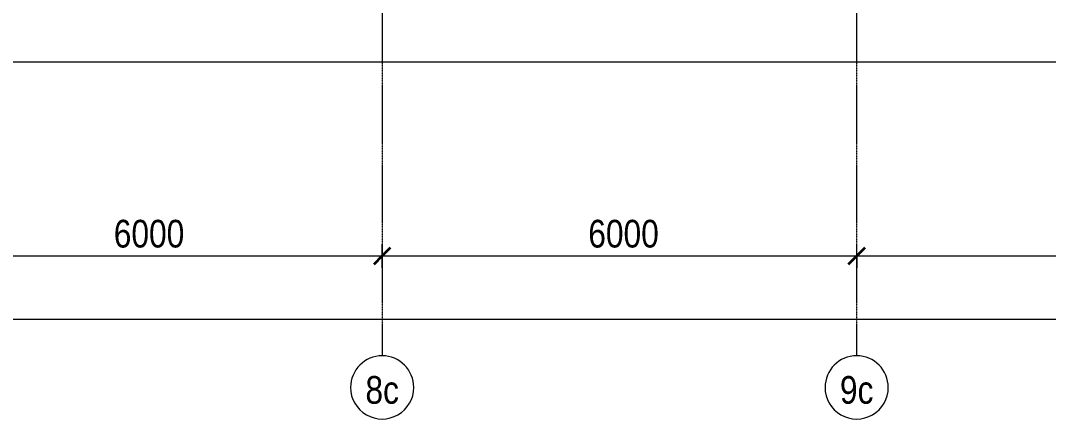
# Model space of a CAD drawing. Header units: metres. Extents: x 19799 to 227756, y -64119 to 286334.
# Drawn here: x 67490 to 80488, y -64119 to -59059 of the extents above; entities that cross this region are included whole.
import ezdxf

# ---------------------------------------------------------------- set-up
doc = ezdxf.new("R2010")
doc.units = ezdxf.units.M
doc.linetypes.add('ADSK_Линия сетки', pattern=[21, 12, -3, 3, -3])
for name, color, linetype, lineweight in [('A-ANNO-DIMS', 7, 'Continuous', 9), ('A-ANNO-DIMS-100', 7, 'Continuous', 9), ('A-DETL-MBND', 7, 'Continuous', 5), ('S-GRID', 7, 'Continuous', 9), ('S-GRID-IDEN', 7, 'Continuous', 9)]:
    doc.layers.add(name, color=color, linetype=linetype, lineweight=lineweight)
doc.styles.add('GOST Common_I', font='ARIALN.TTF', dxfattribs={"height": 350})
doc.dimstyles.new('ADSK_Основной_3_5', dxfattribs={"dimscale": 304.8, "dimtxt": 352.000249, "dimasz": 0.695866, "dimexe": 0.492126, "dimexo": 0.984252, "dimgap": 0, "dimtad": 1, "dimdec": 3, "dimrnd": 0.001, "dimdsep": 46, "dimtxsty": 'GOST Common_I', "dimblk1": 'OBLIQUE', "dimblk2": 'OBLIQUE', "dimsah": 1, "dimcen": 0.09, "dimdle": 0.492126, "dimazin": 0, "dimtfac": 1, "dimtdec": 4, "dimtix": 1, "dimtmove": 0, "dimatfit": 3, "dimfxl": 1, "dimtvp": 1, "dimtolj": 1, "dimtzin": 0, "dimarcsym": 2})

# ---------------------------------------------------------------- blocks, each defined once
blk = doc.blocks.new('Ось сетки - D8-1256827-2 этаж')
at = {"layer": 'S-GRID-IDEN'}
for start, end in [(360, 180), (180, 360)]:
    blk.add_arc((0, 0), 4, start, end, dxfattribs=at)
blk = doc.blocks.new('DIMBLOCK7-2 этаж')
at = {"layer": 'A-ANNO-DIMS-100', "transparency": 16777216}
for p, q in [((66063, -62188), (66063, -61888)), ((72063, -62188), (72063, -61888)), ((66063, -62038), (72063, -62038)), ((66063, -62038), (66063, -62188)), ((72063, -62038), (72063, -62188))]:
    blk.add_line(p, q, dxfattribs=at)
at = {"layer": 'A-ANNO-DIMS-100', "lineweight": 35, "transparency": 16777216}
for p, q in [((66063, -62038), (66169, -61932)), ((72063, -62038), (72169, -61932)), ((66063, -62038), (65957, -62144)), ((72063, -62038), (71957, -62144))]:
    blk.add_line(p, q, dxfattribs=at)
at = {"layer": 'A-ANNO-DIMS-100', "color": 0, "transparency": 16777216, "insert": (68669, -61581), "char_height": 350, "width": 945.03, "attachment_point": 1, "line_spacing_factor": 1.022761, "style": 'GOST Common_I'}
blk.add_mtext('6000', dxfattribs=at)
blk = doc.blocks.new('_Oblique')
at = {"color": 0, "linetype": 'ByBlock', "lineweight": -2}
blk.add_line((-0.5, -0.5), (0.5, 0.5), dxfattribs=at)
blk = doc.blocks.new('DIMBLOCK8-2 этаж')
at = {"layer": 'A-ANNO-DIMS-100', "transparency": 16777216}
for p, q in [((72063, -62188), (72063, -61888)), ((78063, -62188), (78063, -61888)), ((72063, -62038), (78063, -62038)), ((72063, -62038), (72063, -62188)), ((78063, -62038), (78063, -62188))]:
    blk.add_line(p, q, dxfattribs=at)
at = {"layer": 'A-ANNO-DIMS-100', "lineweight": 35, "transparency": 16777216}
for p, q in [((72063, -62038), (72169, -61932)), ((78063, -62038), (78169, -61932)), ((72063, -62038), (71957, -62144)), ((78063, -62038), (77957, -62144))]:
    blk.add_line(p, q, dxfattribs=at)
at = {"layer": 'A-ANNO-DIMS-100', "color": 0, "transparency": 16777216, "insert": (74669, -61581), "char_height": 350, "width": 945.03, "attachment_point": 1, "line_spacing_factor": 1.022761, "style": 'GOST Common_I'}
blk.add_mtext('6000', dxfattribs=at)
blk = doc.blocks.new('DIMBLOCK9-2 этаж')
at = {"layer": 'A-ANNO-DIMS-100', "transparency": 16777216}
for p, q in [((78063, -62188), (78063, -61888)), ((84063, -62188), (84063, -61888)), ((78063, -62038), (84063, -62038)), ((78063, -62038), (78063, -62188)), ((84063, -62038), (84063, -62188))]:
    blk.add_line(p, q, dxfattribs=at)
at = {"layer": 'A-ANNO-DIMS-100', "lineweight": 35, "transparency": 16777216}
for p, q in [((78063, -62038), (78169, -61932)), ((84063, -62038), (84169, -61932)), ((78063, -62038), (77957, -62144)), ((84063, -62038), (83957, -62144))]:
    blk.add_line(p, q, dxfattribs=at)
at = {"layer": 'A-ANNO-DIMS-100', "color": 0, "transparency": 16777216, "insert": (80669, -61581), "char_height": 350, "width": 945.03, "attachment_point": 1, "line_spacing_factor": 1.022761, "style": 'GOST Common_I'}
blk.add_mtext('6000', dxfattribs=at)
blk = doc.blocks.new('DIMBLOCK15-2 этаж')
at = {"layer": 'A-ANNO-DIMS-100', "transparency": 16777216}
for p, q in [((32663, -62894), (32663, -62688)), ((87463, -62894), (87463, -62688)), ((32513, -62838), (87613, -62838)), ((32663, -62838), (32663, -62894)), ((87463, -62838), (87463, -62894))]:
    blk.add_line(p, q, dxfattribs=at)
at = {"layer": 'A-ANNO-DIMS-100', "lineweight": 35, "transparency": 16777216}
for p, q in [((32663, -62838), (32769, -62732)), ((87463, -62838), (87569, -62732)), ((32663, -62838), (32557, -62944)), ((87463, -62838), (87357, -62944))]:
    blk.add_line(p, q, dxfattribs=at)
at = {"layer": 'A-ANNO-DIMS-100', "color": 0, "transparency": 16777216, "insert": (59556, -62381), "char_height": 350, "width": 1217.09, "attachment_point": 1, "line_spacing_factor": 1.022761, "style": 'GOST Common_I'}
blk.add_mtext('54800', dxfattribs=at)

msp = doc.modelspace()

# ---------------------------------------------------------------- linework, layer by layer
at = {"layer": 'A-DETL-MBND'}
msp.add_line((87495.5434, -59585.6443), (58369.9839, -59585.6443), dxfattribs=at)
at = {"layer": 'S-GRID', "linetype": 'ADSK_Линия сетки'}
for p, q in [((72062.6532, -38095.4453), (72062.6532, -63301.3643)), ((78062.6532, -38095.4453), (78062.6532, -63301.3643))]:
    msp.add_line(p, q, dxfattribs=at)

# ---------------------------------------------------------------- block references
at = {"layer": 'S-GRID-IDEN', "xscale": 99.99999999999993, "yscale": 99.99999999999993, "zscale": 99.99999999999993, "rotation": 180}
for p in [(72062.6532, -63701.3643), (78062.6532, -63701.3643)]:
    msp.add_blockref('Ось сетки - D8-1256827-2 этаж', p, dxfattribs=at)

# ---------------------------------------------------------------- texts
at = {"layer": 'S-GRID-IDEN', "char_height": 350, "width": 461.772, "attachment_point": 1, "style": 'GOST Common_I'}
for s, insert in [('8с', (71851.1192, -63557.5005)), ('9с', (77851.1192, -63557.5005))]:
    msp.add_mtext(s, dxfattribs=dict(at, insert=insert))

# ---------------------------------------------------------------- dimensions: what is measured, and where the dimension line sits
at = {"layer": 'A-ANNO-DIMS'}
for base, p1, p2, override, picture, middle in [((72062.6532, -62037.9522), (66062.6532, -61887.9749), (72062.6532, -61887.9749), {"dimpost": '<>', "dimfxl": 6000}, 'DIMBLOCK7-2 этаж', (69062.6532, -61862.9522)), ((78062.6532, -62037.9522), (72062.6532, -61887.9749), (78062.6532, -61887.9749), {"dimpost": '<>', "dimfxl": 6000}, 'DIMBLOCK8-2 этаж', (75062.6532, -61862.9522)), ((84062.6532, -62037.9522), (78062.6532, -61887.9749), (84062.6532, -61887.9749), {"dimpost": '<>', "dimfxl": 6000}, 'DIMBLOCK9-2 этаж', (81062.6532, -61862.9522)), ((87462.6532, -62837.9522), (32662.6532, -62593.647), (87462.6532, -62593.647), {"dimpost": '<>', "dimfxl": 54800}, 'DIMBLOCK15-2 этаж', (60062.6532, -62662.9522))]:
    dim = msp.add_linear_dim(base=base, p1=p1, p2=p2, dimstyle='ADSK_Основной_3_5', override=override, dxfattribs=at)
    dim.commit()
    dim.dimension.update_dxf_attribs({"geometry": picture, "text_midpoint": middle})

doc.saveas('drawing.dxf')
